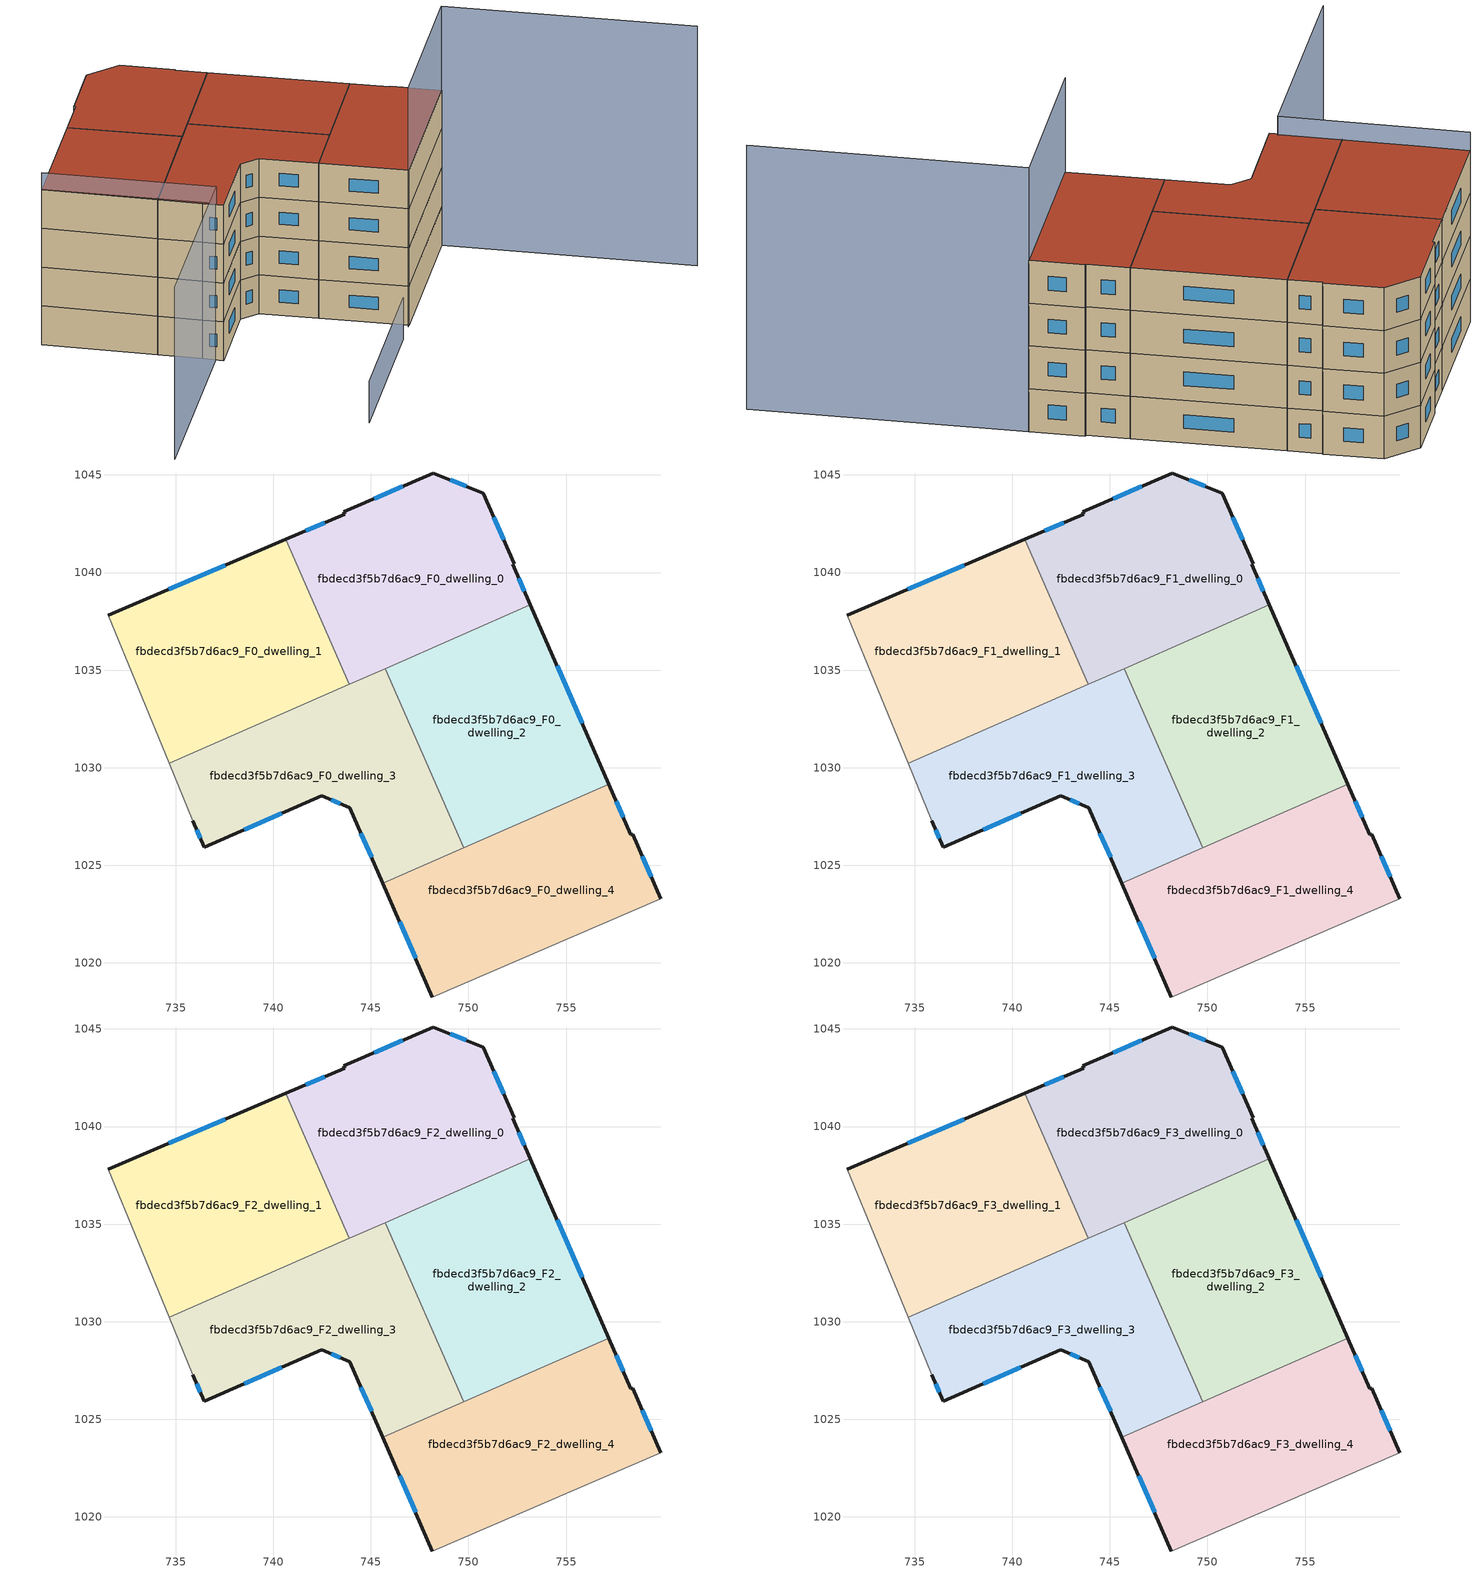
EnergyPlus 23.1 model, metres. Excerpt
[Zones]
fbdecd3f5b7d6ac9_F0_dwelling_0
 floor ground (EU_floor_Construction): 750.77,1044.05 752.34,1040.46 752.26,1040.42 753.17,1038.34 743.89,1034.27 740.63,1041.71 743.65,1043 743.6,1043.12 748.19,1045.1 z0
 wall outside (EU_wall_Construction): 753.17,1038.34 752.26,1040.42 752.34,1040.46 750.77,1044.05 748.19,1045.1 743.6,1043.12 743.65,1043 740.63,1041.71 z0:3
 wall to fbdecd3f5b7d6ac9_F0_dwelling_1 (EU_wall_Construction): 740.63,1041.71 743.89,1034.27 z0:3
 wall to fbdecd3f5b7d6ac9_F0_dwelling_2 (EU_wall_Construction): 745.73,1035.08 753.17,1038.34 z0:3
 wall to fbdecd3f5b7d6ac9_F0_dwelling_3 (EU_wall_Construction): 743.89,1034.27 745.73,1035.08 z0:3
 window (EU_Window_Construction): 742.62,1042.56 741.66,1042.14 / 746.63,1044.43 745.16,1043.79 / 749.89,1044.41 749.07,1044.75 / 751.8,1041.69 751.3,1042.83 / 752.86,1039.05 752.57,1039.71 z1.02:1.98
fbdecd3f5b7d6ac9_F0_dwelling_1
 floor ground (EU_floor_Construction): 740.63,1041.71 743.89,1034.27 734.67,1030.23 731.55,1037.82 z0
 wall outside (EU_wall_Construction): 740.63,1041.71 731.55,1037.82 z0:3
 wall adiabatic (EU_wall_Construction): 731.55,1037.82 734.67,1030.23 z0:3
 wall to fbdecd3f5b7d6ac9_F0_dwelling_3 (EU_wall_Construction): 734.67,1030.23 743.89,1034.27 z0:3
 window (EU_Window_Construction): 737.54,1040.38 734.64,1039.14 z1.02:1.98
fbdecd3f5b7d6ac9_F0_dwelling_2
 floor ground (EU_floor_Construction): 753.17,1038.34 757.19,1029.16 749.75,1025.9 745.73,1035.08 z0
 wall outside (EU_wall_Construction): 757.19,1029.16 753.17,1038.34 z0:3
 wall to fbdecd3f5b7d6ac9_F0_dwelling_3 (EU_wall_Construction): 745.73,1035.08 749.75,1025.9 z0:3
 wall to fbdecd3f5b7d6ac9_F0_dwelling_4 (EU_wall_Construction): 749.75,1025.9 757.19,1029.16 z0:3
 window (EU_Window_Construction): 755.82,1032.29 754.54,1035.22 z1.02:1.98
fbdecd3f5b7d6ac9_F0_dwelling_3
 floor ground (EU_floor_Construction): 745.73,1035.08 749.75,1025.9 745.61,1024.09 743.92,1027.95 742.48,1028.55 736.45,1025.92 735.88,1027.29 734.67,1030.23 z0
 wall outside (EU_wall_Construction): 735.88,1027.29 736.45,1025.92 742.48,1028.55 743.92,1027.95 745.61,1024.09 z0:3
 wall adiabatic (EU_wall_Construction): 734.67,1030.23 735.88,1027.29 z0:3
 wall to fbdecd3f5b7d6ac9_F0_dwelling_4 (EU_wall_Construction): 745.61,1024.09 749.75,1025.9 z0:3
 window (EU_Window_Construction): 738.5,1026.82 740.43,1027.66 / 736.08,1026.82 736.26,1026.39 / 744.49,1026.63 745.03,1025.4 / 742.97,1028.35 743.43,1028.15 z1.02:1.98
fbdecd3f5b7d6ac9_F0_dwelling_4
 floor ground (EU_floor_Construction): 757.19,1029.16 758.32,1026.57 758.42,1026.6 759.85,1023.29 748.16,1018.25 745.61,1024.09 z0
 wall outside (EU_wall_Construction): 745.61,1024.09 748.16,1018.25 / 759.85,1023.29 758.42,1026.6 758.32,1026.57 757.19,1029.16 z0:3
 wall adiabatic (EU_wall_Construction): 748.16,1018.25 759.85,1023.29 z0:3
 window (EU_Window_Construction): 746.47,1022.1 747.29,1020.24 / 757.93,1027.45 757.57,1028.28 / 759.36,1024.41 758.9,1025.47 z1.02:1.98
fbdecd3f5b7d6ac9_F1_dwelling_0
 floor to fbdecd3f5b7d6ac9_F0_dwelling_0 (EU_floor_Construction): 750.77,1044.05 752.34,1040.46 752.26,1040.42 753.17,1038.34 743.89,1034.27 740.63,1041.71 743.65,1043 743.6,1043.12 748.19,1045.1 z3
 wall outside (EU_wall_Construction): 753.17,1038.34 752.26,1040.42 752.34,1040.46 750.77,1044.05 748.19,1045.1 743.6,1043.12 743.65,1043 740.63,1041.71 z3:6
 wall to fbdecd3f5b7d6ac9_F1_dwelling_1 (EU_wall_Construction): 740.63,1041.71 743.89,1034.27 z3:6
 wall to fbdecd3f5b7d6ac9_F1_dwelling_2 (EU_wall_Construction): 745.73,1035.08 753.17,1038.34 z3:6
 wall to fbdecd3f5b7d6ac9_F1_dwelling_3 (EU_wall_Construction): 743.89,1034.27 745.73,1035.08 z3:6
 window (EU_Window_Construction): 742.62,1042.56 741.66,1042.14 / 746.63,1044.43 745.16,1043.79 / 749.89,1044.41 749.07,1044.75 / 751.8,1041.69 751.3,1042.83 / 752.86,1039.05 752.57,1039.71 z4.02:4.98
fbdecd3f5b7d6ac9_F1_dwelling_1
 floor to fbdecd3f5b7d6ac9_F0_dwelling_1 (EU_floor_Construction): 740.63,1041.71 743.89,1034.27 734.67,1030.23 731.55,1037.82 z3
 wall outside (EU_wall_Construction): 740.63,1041.71 731.55,1037.82 z3:6
 wall adiabatic (EU_wall_Construction): 731.55,1037.82 734.67,1030.23 z3:6
 wall to fbdecd3f5b7d6ac9_F1_dwelling_3 (EU_wall_Construction): 734.67,1030.23 743.89,1034.27 z3:6
 window (EU_Window_Construction): 737.54,1040.38 734.64,1039.14 z4.02:4.98
fbdecd3f5b7d6ac9_F1_dwelling_2
 floor to fbdecd3f5b7d6ac9_F0_dwelling_2 (EU_floor_Construction): 753.17,1038.34 757.19,1029.16 749.75,1025.9 745.73,1035.08 z3
 wall outside (EU_wall_Construction): 757.19,1029.16 753.17,1038.34 z3:6
 wall to fbdecd3f5b7d6ac9_F1_dwelling_3 (EU_wall_Construction): 745.73,1035.08 749.75,1025.9 z3:6
 wall to fbdecd3f5b7d6ac9_F1_dwelling_4 (EU_wall_Construction): 749.75,1025.9 757.19,1029.16 z3:6
 window (EU_Window_Construction): 755.82,1032.29 754.54,1035.22 z4.02:4.98
fbdecd3f5b7d6ac9_F1_dwelling_3
 floor to fbdecd3f5b7d6ac9_F0_dwelling_3 (EU_floor_Construction): 745.73,1035.08 749.75,1025.9 745.61,1024.09 743.92,1027.95 742.48,1028.55 736.45,1025.92 735.88,1027.29 734.67,1030.23 z3
 wall outside (EU_wall_Construction): 735.88,1027.29 736.45,1025.92 742.48,1028.55 743.92,1027.95 745.61,1024.09 z3:6
 wall adiabatic (EU_wall_Construction): 734.67,1030.23 735.88,1027.29 z3:6
 wall to fbdecd3f5b7d6ac9_F1_dwelling_4 (EU_wall_Construction): 745.61,1024.09 749.75,1025.9 z3:6
 window (EU_Window_Construction): 738.5,1026.82 740.43,1027.66 / 736.08,1026.82 736.26,1026.39 / 744.49,1026.63 745.03,1025.4 / 742.97,1028.35 743.43,1028.15 z4.02:4.98
fbdecd3f5b7d6ac9_F1_dwelling_4
 floor to fbdecd3f5b7d6ac9_F0_dwelling_4 (EU_floor_Construction): 757.19,1029.16 758.32,1026.57 758.42,1026.6 759.85,1023.29 748.16,1018.25 745.61,1024.09 z3
 wall outside (EU_wall_Construction): 745.61,1024.09 748.16,1018.25 / 759.85,1023.29 758.42,1026.6 758.32,1026.57 757.19,1029.16 z3:6
 wall adiabatic (EU_wall_Construction): 748.16,1018.25 759.85,1023.29 z3:6
 window (EU_Window_Construction): 746.47,1022.1 747.29,1020.24 / 757.93,1027.45 757.57,1028.28 / 759.36,1024.41 758.9,1025.47 z4.02:4.98
fbdecd3f5b7d6ac9_F2_dwelling_0
 floor to fbdecd3f5b7d6ac9_F1_dwelling_0 (EU_floor_Construction): 750.77,1044.05 752.34,1040.46 752.26,1040.42 753.17,1038.34 743.89,1034.27 740.63,1041.71 743.65,1043 743.6,1043.12 748.19,1045.1 z6
 wall outside (EU_wall_Construction): 753.17,1038.34 752.26,1040.42 752.34,1040.46 750.77,1044.05 748.19,1045.1 743.6,1043.12 743.65,1043 740.63,1041.71 z6:9
 wall to fbdecd3f5b7d6ac9_F2_dwelling_1 (EU_wall_Construction): 740.63,1041.71 743.89,1034.27 z6:9
 wall to fbdecd3f5b7d6ac9_F2_dwelling_2 (EU_wall_Construction): 745.73,1035.08 753.17,1038.34 z6:9
 wall to fbdecd3f5b7d6ac9_F2_dwelling_3 (EU_wall_Construction): 743.89,1034.27 745.73,1035.08 z6:9
 window (EU_Window_Construction): 742.62,1042.56 741.66,1042.14 / 746.63,1044.43 745.16,1043.79 / 749.89,1044.41 749.07,1044.75 / 751.8,1041.69 751.3,1042.83 / 752.86,1039.05 752.57,1039.71 z7.02:7.98
fbdecd3f5b7d6ac9_F2_dwelling_1
 floor to fbdecd3f5b7d6ac9_F1_dwelling_1 (EU_floor_Construction): 740.63,1041.71 743.89,1034.27 734.67,1030.23 731.55,1037.82 z6
 wall outside (EU_wall_Construction): 740.63,1041.71 731.55,1037.82 z6:9
 wall adiabatic (EU_wall_Construction): 731.55,1037.82 734.67,1030.23 z6:9
 wall to fbdecd3f5b7d6ac9_F2_dwelling_3 (EU_wall_Construction): 734.67,1030.23 743.89,1034.27 z6:9
 window (EU_Window_Construction): 737.54,1040.38 734.64,1039.14 z7.02:7.98
fbdecd3f5b7d6ac9_F2_dwelling_2
 floor to fbdecd3f5b7d6ac9_F1_dwelling_2 (EU_floor_Construction): 753.17,1038.34 757.19,1029.16 749.75,1025.9 745.73,1035.08 z6
 wall outside (EU_wall_Construction): 757.19,1029.16 753.17,1038.34 z6:9
 wall to fbdecd3f5b7d6ac9_F2_dwelling_3 (EU_wall_Construction): 745.73,1035.08 749.75,1025.9 z6:9
 wall to fbdecd3f5b7d6ac9_F2_dwelling_4 (EU_wall_Construction): 749.75,1025.9 757.19,1029.16 z6:9
 window (EU_Window_Construction): 755.82,1032.29 754.54,1035.22 z7.02:7.98
fbdecd3f5b7d6ac9_F2_dwelling_3
 floor to fbdecd3f5b7d6ac9_F1_dwelling_3 (EU_floor_Construction): 745.73,1035.08 749.75,1025.9 745.61,1024.09 743.92,1027.95 742.48,1028.55 736.45,1025.92 735.88,1027.29 734.67,1030.23 z6
 wall outside (EU_wall_Construction): 735.88,1027.29 736.45,1025.92 742.48,1028.55 743.92,1027.95 745.61,1024.09 z6:9
 wall adiabatic (EU_wall_Construction): 734.67,1030.23 735.88,1027.29 z6:9
 wall to fbdecd3f5b7d6ac9_F2_dwelling_4 (EU_wall_Construction): 745.61,1024.09 749.75,1025.9 z6:9
 window (EU_Window_Construction): 738.5,1026.82 740.43,1027.66 / 736.08,1026.82 736.26,1026.39 / 744.49,1026.63 745.03,1025.4 / 742.97,1028.35 743.43,1028.15 z7.02:7.98
fbdecd3f5b7d6ac9_F2_dwelling_4
 floor to fbdecd3f5b7d6ac9_F1_dwelling_4 (EU_floor_Construction): 757.19,1029.16 758.32,1026.57 758.42,1026.6 759.85,1023.29 748.16,1018.25 745.61,1024.09 z6
 wall outside (EU_wall_Construction): 745.61,1024.09 748.16,1018.25 / 759.85,1023.29 758.42,1026.6 758.32,1026.57 757.19,1029.16 z6:9
 wall adiabatic (EU_wall_Construction): 748.16,1018.25 759.85,1023.29 z6:9
 window (EU_Window_Construction): 746.47,1022.1 747.29,1020.24 / 757.93,1027.45 757.57,1028.28 / 759.36,1024.41 758.9,1025.47 z7.02:7.98
fbdecd3f5b7d6ac9_F3_dwelling_0
 floor to fbdecd3f5b7d6ac9_F2_dwelling_0 (EU_floor_Construction): 750.77,1044.05 752.34,1040.46 752.26,1040.42 753.17,1038.34 743.89,1034.27 740.63,1041.71 743.65,1043 743.6,1043.12 748.19,1045.1 z9
 wall outside (EU_wall_Construction): 753.17,1038.34 752.26,1040.42 752.34,1040.46 750.77,1044.05 748.19,1045.1 743.6,1043.12 743.65,1043 740.63,1041.71 z9:12
 wall to fbdecd3f5b7d6ac9_F3_dwelling_1 (EU_wall_Construction): 740.63,1041.71 743.89,1034.27 z9:12
 wall to fbdecd3f5b7d6ac9_F3_dwelling_2 (EU_wall_Construction): 745.73,1035.08 753.17,1038.34 z9:12
 wall to fbdecd3f5b7d6ac9_F3_dwelling_3 (EU_wall_Construction): 743.89,1034.27 745.73,1035.08 z9:12
 window (EU_Window_Construction): 742.62,1042.56 741.66,1042.14 / 746.63,1044.43 745.16,1043.79 / 749.89,1044.41 749.07,1044.75 / 751.8,1041.69 751.3,1042.83 / 752.86,1039.05 752.57,1039.71 z10.02:10.98
 roof outside (EU_roof_Construction): 753.17,1038.34 752.26,1040.42 752.34,1040.46 750.77,1044.05 748.19,1045.1 743.6,1043.12 743.65,1043 740.63,1041.71 743.89,1034.27 z12
fbdecd3f5b7d6ac9_F3_dwelling_1
 floor to fbdecd3f5b7d6ac9_F2_dwelling_1 (EU_floor_Construction): 740.63,1041.71 743.89,1034.27 734.67,1030.23 731.55,1037.82 z9
 wall outside (EU_wall_Construction): 740.63,1041.71 731.55,1037.82 z9:12
 wall adiabatic (EU_wall_Construction): 731.55,1037.82 734.67,1030.23 z9:12
 wall to fbdecd3f5b7d6ac9_F3_dwelling_3 (EU_wall_Construction): 734.67,1030.23 743.89,1034.27 z9:12
 window (EU_Window_Construction): 737.54,1040.38 734.64,1039.14 z10.02:10.98
 roof outside (EU_roof_Construction): 743.89,1034.27 740.63,1041.71 731.55,1037.82 734.67,1030.23 z12
fbdecd3f5b7d6ac9_F3_dwelling_2
 floor to fbdecd3f5b7d6ac9_F2_dwelling_2 (EU_floor_Construction): 753.17,1038.34 757.19,1029.16 749.75,1025.9 745.73,1035.08 z9
 wall outside (EU_wall_Construction): 757.19,1029.16 753.17,1038.34 z9:12
 wall to fbdecd3f5b7d6ac9_F3_dwelling_3 (EU_wall_Construction): 745.73,1035.08 749.75,1025.9 z9:12
 wall to fbdecd3f5b7d6ac9_F3_dwelling_4 (EU_wall_Construction): 749.75,1025.9 757.19,1029.16 z9:12
 window (EU_Window_Construction): 755.82,1032.29 754.54,1035.22 z10.02:10.98
 roof outside (EU_roof_Construction): 757.19,1029.16 753.17,1038.34 745.73,1035.08 749.75,1025.9 z12
fbdecd3f5b7d6ac9_F3_dwelling_3
 floor to fbdecd3f5b7d6ac9_F2_dwelling_3 (EU_floor_Construction): 745.73,1035.08 749.75,1025.9 745.61,1024.09 743.92,1027.95 742.48,1028.55 736.45,1025.92 735.88,1027.29 734.67,1030.23 z9
 wall outside (EU_wall_Construction): 735.88,1027.29 736.45,1025.92 742.48,1028.55 743.92,1027.95 745.61,1024.09 z9:12
 wall adiabatic (EU_wall_Construction): 734.67,1030.23 735.88,1027.29 z9:12
 wall to fbdecd3f5b7d6ac9_F3_dwelling_4 (EU_wall_Construction): 745.61,1024.09 749.75,1025.9 z9:12
 window (EU_Window_Construction): 738.5,1026.82 740.43,1027.66 / 736.08,1026.82 736.26,1026.39 / 744.49,1026.63 745.03,1025.4 / 742.97,1028.35 743.43,1028.15 z10.02:10.98
 roof outside (EU_roof_Construction): 749.75,1025.9 745.73,1035.08 734.67,1030.23 735.88,1027.29 736.45,1025.92 742.48,1028.55 743.92,1027.95 745.61,1024.09 z12
fbdecd3f5b7d6ac9_F3_dwelling_4
 floor to fbdecd3f5b7d6ac9_F2_dwelling_4 (EU_floor_Construction): 757.19,1029.16 758.32,1026.57 758.42,1026.6 759.85,1023.29 748.16,1018.25 745.61,1024.09 z9
 wall outside (EU_wall_Construction): 745.61,1024.09 748.16,1018.25 / 759.85,1023.29 758.42,1026.6 758.32,1026.57 757.19,1029.16 z9:12
 wall adiabatic (EU_wall_Construction): 748.16,1018.25 759.85,1023.29 z9:12
 window (EU_Window_Construction): 746.47,1022.1 747.29,1020.24 / 757.93,1027.45 757.57,1028.28 / 759.36,1024.41 758.9,1025.47 z10.02:10.98
 roof outside (EU_roof_Construction): 759.85,1023.29 758.42,1026.6 758.32,1026.57 757.19,1029.16 745.61,1024.09 748.16,1018.25 z12
shading: 733.93,1012.14 746.11,1017.39 z0:3.2; 747.94,1018.16 759.85,1023.3 / 759.85,1023.3 767,1006.74 z0:18.5; 731.55,1037.82 736.38,1026.51 / 736.38,1026.51 721.72,1020.25 z0:13.3
[Building]
EU S2 Campaign: North Axis=0; Terrain=City; Solar Distribution=FullExterior
[Site:Location]
Vienna: Latitude=48; Longitude=16.5; Time Zone=1; Elevation=183
[SizingPeriod:WeatherFileDays]
AnnualSizingPeriod: Begin Month=1; Begin Day of Month=1; End Month=12; End Day of Month=31; Day of Week for Start Day=Monday; Use Weather File Daylight Saving Period=No; Use Weather File Rain and Snow Indicators=No
[MATERIAL]
EU_InternalMass_Material: Roughness=MediumRough; Thickness=0.1; Conductivity=1; Density=1800; Specific Heat=900; Thermal Absorptance=0.9; Solar Absorptance=0.7; Visible Absorptance=0.7
[MATERIAL:NOMASS] Roughness=MediumRough; Thermal Absorptance=0.9; Solar Absorptance=0.7; Visible Absorptance=0.7
Name | Thermal Resistance
EU_wall_NoMass | 0.942466
EU_roof_NoMass | 0.551687
EU_floor_NoMass | 0.66527
[WINDOWMATERIAL:SIMPLEGLAZINGSYSTEM]
EU_Window_SimpleGlazing: UFactor=2.03367; Solar Heat Gain Coefficient=0.65; Visible Transmittance=0.65
[CONSTRUCTION]
EU_wall_Construction: EU_wall_NoMass
EU_roof_Construction: EU_roof_NoMass
EU_floor_Construction: EU_floor_NoMass
EU_Window_Construction: EU_Window_SimpleGlazing
EU_InternalMass_Construction: EU_InternalMass_Material
[ZONE] Type=1; Multiplier=1; Ceiling Height=autocalculate; Floor Area=autocalculate; Part of Total Floor Area=Yes
Name | Volume
fbdecd3f5b7d6ac9_F0_dwelling_0 | 244.143
fbdecd3f5b7d6ac9_F1_dwelling_0; fbdecd3f5b7d6ac9_F2_dwelling_0; fbdecd3f5b7d6ac9_F3_dwelling_0 | 244.145
fbdecd3f5b7d6ac9_F0_dwelling_1; fbdecd3f5b7d6ac9_F1_dwelling_1; fbdecd3f5b7d6ac9_F2_dwelling_1; fbdecd3f5b7d6ac9_F3_dwelling_1 | 244.181
fbdecd3f5b7d6ac9_F0_dwelling_2 | 244.124
fbdecd3f5b7d6ac9_F1_dwelling_2; fbdecd3f5b7d6ac9_F2_dwelling_2; fbdecd3f5b7d6ac9_F3_dwelling_2 | 244.125
fbdecd3f5b7d6ac9_F0_dwelling_3 | 244.133
fbdecd3f5b7d6ac9_F1_dwelling_3; fbdecd3f5b7d6ac9_F2_dwelling_3; fbdecd3f5b7d6ac9_F3_dwelling_3 | 244.135
fbdecd3f5b7d6ac9_F0_dwelling_4; fbdecd3f5b7d6ac9_F1_dwelling_4; fbdecd3f5b7d6ac9_F2_dwelling_4; fbdecd3f5b7d6ac9_F3_dwelling_4 | 244.144
[INTERNALMASS] Construction=EU_InternalMass_Construction
Name | Zone or ZoneList | Surface Area
fbdecd3f5b7d6ac9_F0_dwelling_0_EU_InternalMass | fbdecd3f5b7d6ac9_F0_dwelling_0 | 81.3811
fbdecd3f5b7d6ac9_F0_dwelling_1_EU_InternalMass | fbdecd3f5b7d6ac9_F0_dwelling_1 | 81.3931
fbdecd3f5b7d6ac9_F0_dwelling_2_EU_InternalMass | fbdecd3f5b7d6ac9_F0_dwelling_2 | 81.3734
fbdecd3f5b7d6ac9_F0_dwelling_3_EU_InternalMass | fbdecd3f5b7d6ac9_F0_dwelling_3 | 81.3778
fbdecd3f5b7d6ac9_F0_dwelling_4_EU_InternalMass | fbdecd3f5b7d6ac9_F0_dwelling_4 | 81.3812
fbdecd3f5b7d6ac9_F1_dwelling_0_EU_InternalMass | fbdecd3f5b7d6ac9_F1_dwelling_0 | 81.3811
fbdecd3f5b7d6ac9_F1_dwelling_1_EU_InternalMass | fbdecd3f5b7d6ac9_F1_dwelling_1 | 81.3931
fbdecd3f5b7d6ac9_F1_dwelling_2_EU_InternalMass | fbdecd3f5b7d6ac9_F1_dwelling_2 | 81.3734
fbdecd3f5b7d6ac9_F1_dwelling_3_EU_InternalMass | fbdecd3f5b7d6ac9_F1_dwelling_3 | 81.3778
fbdecd3f5b7d6ac9_F1_dwelling_4_EU_InternalMass | fbdecd3f5b7d6ac9_F1_dwelling_4 | 81.3812
fbdecd3f5b7d6ac9_F2_dwelling_0_EU_InternalMass | fbdecd3f5b7d6ac9_F2_dwelling_0 | 81.3811
fbdecd3f5b7d6ac9_F2_dwelling_1_EU_InternalMass | fbdecd3f5b7d6ac9_F2_dwelling_1 | 81.3931
fbdecd3f5b7d6ac9_F2_dwelling_2_EU_InternalMass | fbdecd3f5b7d6ac9_F2_dwelling_2 | 81.3734
fbdecd3f5b7d6ac9_F2_dwelling_3_EU_InternalMass | fbdecd3f5b7d6ac9_F2_dwelling_3 | 81.3778
fbdecd3f5b7d6ac9_F2_dwelling_4_EU_InternalMass | fbdecd3f5b7d6ac9_F2_dwelling_4 | 81.3812
fbdecd3f5b7d6ac9_F3_dwelling_0_EU_InternalMass | fbdecd3f5b7d6ac9_F3_dwelling_0 | 81.3811
fbdecd3f5b7d6ac9_F3_dwelling_1_EU_InternalMass | fbdecd3f5b7d6ac9_F3_dwelling_1 | 81.3931
fbdecd3f5b7d6ac9_F3_dwelling_2_EU_InternalMass | fbdecd3f5b7d6ac9_F3_dwelling_2 | 81.3734
fbdecd3f5b7d6ac9_F3_dwelling_3_EU_InternalMass | fbdecd3f5b7d6ac9_F3_dwelling_3 | 81.3778
fbdecd3f5b7d6ac9_F3_dwelling_4_EU_InternalMass | fbdecd3f5b7d6ac9_F3_dwelling_4 | 81.3812
[OTHEREQUIPMENT] Fuel Type=Electricity; Design Level Calculation Method=Watts/Area; Power per Zone Floor Area=1; Fraction Latent=0; Fraction Radiant=0; Fraction Lost=0; Carbon Dioxide Generation Rate=0; EndUse Subcategory=EU_Step8_InternalGains
Name | Zone or ZoneList or Space or SpaceList | Schedule
EU_Step8_InternalGain_fbdecd3f5b7d6ac9_F0_dwelling_0_f000 | fbdecd3f5b7d6ac9_F0_dwelling_0 | EU_Step8_GainSchedule_fbdecd3f5b7d6ac9_F0_dwelling_0_f000
EU_Step8_InternalGain_fbdecd3f5b7d6ac9_F0_dwelling_1_f000 | fbdecd3f5b7d6ac9_F0_dwelling_1 | EU_Step8_GainSchedule_fbdecd3f5b7d6ac9_F0_dwelling_1_f000
EU_Step8_InternalGain_fbdecd3f5b7d6ac9_F0_dwelling_2_f000 | fbdecd3f5b7d6ac9_F0_dwelling_2 | EU_Step8_GainSchedule_fbdecd3f5b7d6ac9_F0_dwelling_2_f000
EU_Step8_InternalGain_fbdecd3f5b7d6ac9_F0_dwelling_3_f000 | fbdecd3f5b7d6ac9_F0_dwelling_3 | EU_Step8_GainSchedule_fbdecd3f5b7d6ac9_F0_dwelling_3_f000
EU_Step8_InternalGain_fbdecd3f5b7d6ac9_F0_dwelling_4_f000 | fbdecd3f5b7d6ac9_F0_dwelling_4 | EU_Step8_GainSchedule_fbdecd3f5b7d6ac9_F0_dwelling_4_f000
EU_Step8_InternalGain_fbdecd3f5b7d6ac9_F1_dwelling_0_f000 | fbdecd3f5b7d6ac9_F1_dwelling_0 | EU_Step8_GainSchedule_fbdecd3f5b7d6ac9_F1_dwelling_0_f000
EU_Step8_InternalGain_fbdecd3f5b7d6ac9_F1_dwelling_1_f000 | fbdecd3f5b7d6ac9_F1_dwelling_1 | EU_Step8_GainSchedule_fbdecd3f5b7d6ac9_F1_dwelling_1_f000
EU_Step8_InternalGain_fbdecd3f5b7d6ac9_F1_dwelling_2_f000 | fbdecd3f5b7d6ac9_F1_dwelling_2 | EU_Step8_GainSchedule_fbdecd3f5b7d6ac9_F1_dwelling_2_f000
EU_Step8_InternalGain_fbdecd3f5b7d6ac9_F1_dwelling_3_f000 | fbdecd3f5b7d6ac9_F1_dwelling_3 | EU_Step8_GainSchedule_fbdecd3f5b7d6ac9_F1_dwelling_3_f000
EU_Step8_InternalGain_fbdecd3f5b7d6ac9_F1_dwelling_4_f000 | fbdecd3f5b7d6ac9_F1_dwelling_4 | EU_Step8_GainSchedule_fbdecd3f5b7d6ac9_F1_dwelling_4_f000
EU_Step8_InternalGain_fbdecd3f5b7d6ac9_F2_dwelling_0_f000 | fbdecd3f5b7d6ac9_F2_dwelling_0 | EU_Step8_GainSchedule_fbdecd3f5b7d6ac9_F2_dwelling_0_f000
EU_Step8_InternalGain_fbdecd3f5b7d6ac9_F2_dwelling_1_f000 | fbdecd3f5b7d6ac9_F2_dwelling_1 | EU_Step8_GainSchedule_fbdecd3f5b7d6ac9_F2_dwelling_1_f000
EU_Step8_InternalGain_fbdecd3f5b7d6ac9_F2_dwelling_2_f000 | fbdecd3f5b7d6ac9_F2_dwelling_2 | EU_Step8_GainSchedule_fbdecd3f5b7d6ac9_F2_dwelling_2_f000
EU_Step8_InternalGain_fbdecd3f5b7d6ac9_F2_dwelling_3_f000 | fbdecd3f5b7d6ac9_F2_dwelling_3 | EU_Step8_GainSchedule_fbdecd3f5b7d6ac9_F2_dwelling_3_f000
EU_Step8_InternalGain_fbdecd3f5b7d6ac9_F2_dwelling_4_f000 | fbdecd3f5b7d6ac9_F2_dwelling_4 | EU_Step8_GainSchedule_fbdecd3f5b7d6ac9_F2_dwelling_4_f000
EU_Step8_InternalGain_fbdecd3f5b7d6ac9_F3_dwelling_0_f000 | fbdecd3f5b7d6ac9_F3_dwelling_0 | EU_Step8_GainSchedule_fbdecd3f5b7d6ac9_F3_dwelling_0_f000
EU_Step8_InternalGain_fbdecd3f5b7d6ac9_F3_dwelling_1_f000 | fbdecd3f5b7d6ac9_F3_dwelling_1 | EU_Step8_GainSchedule_fbdecd3f5b7d6ac9_F3_dwelling_1_f000
EU_Step8_InternalGain_fbdecd3f5b7d6ac9_F3_dwelling_2_f000 | fbdecd3f5b7d6ac9_F3_dwelling_2 | EU_Step8_GainSchedule_fbdecd3f5b7d6ac9_F3_dwelling_2_f000
EU_Step8_InternalGain_fbdecd3f5b7d6ac9_F3_dwelling_3_f000 | fbdecd3f5b7d6ac9_F3_dwelling_3 | EU_Step8_GainSchedule_fbdecd3f5b7d6ac9_F3_dwelling_3_f000
EU_Step8_InternalGain_fbdecd3f5b7d6ac9_F3_dwelling_4_f000 | fbdecd3f5b7d6ac9_F3_dwelling_4 | EU_Step8_GainSchedule_fbdecd3f5b7d6ac9_F3_dwelling_4_f000
[ZONEVENTILATION:DESIGNFLOWRATE] Schedule=EU_AlwaysOn; Design Flow Rate Calculation Method=AirChanges/Hour; Air Changes per Hour=0.530523; Ventilation Type=Natural; Fan Pressure Rise=0; Fan Total Efficiency=1; Constant Term Coefficient=1; Temperature Term Coefficient=0; Velocity Term Coefficient=0; Velocity Squared Term Coefficient=0; Minimum Indoor Temperature=-100; Maximum Indoor Temperature=100; Delta Temperature=-100; Minimum Outdoor Temperature=-100; Maximum Outdoor Temperature=100; Maximum Wind Speed=40
Name | Zone or ZoneList or Space or SpaceList
EU_ConstantAir_fbdecd3f5b7d6ac9_F0_dwelling_0 | fbdecd3f5b7d6ac9_F0_dwelling_0
EU_ConstantAir_fbdecd3f5b7d6ac9_F0_dwelling_1 | fbdecd3f5b7d6ac9_F0_dwelling_1
EU_ConstantAir_fbdecd3f5b7d6ac9_F0_dwelling_2 | fbdecd3f5b7d6ac9_F0_dwelling_2
EU_ConstantAir_fbdecd3f5b7d6ac9_F0_dwelling_3 | fbdecd3f5b7d6ac9_F0_dwelling_3
EU_ConstantAir_fbdecd3f5b7d6ac9_F0_dwelling_4 | fbdecd3f5b7d6ac9_F0_dwelling_4
EU_ConstantAir_fbdecd3f5b7d6ac9_F1_dwelling_0 | fbdecd3f5b7d6ac9_F1_dwelling_0
EU_ConstantAir_fbdecd3f5b7d6ac9_F1_dwelling_1 | fbdecd3f5b7d6ac9_F1_dwelling_1
EU_ConstantAir_fbdecd3f5b7d6ac9_F1_dwelling_2 | fbdecd3f5b7d6ac9_F1_dwelling_2
EU_ConstantAir_fbdecd3f5b7d6ac9_F1_dwelling_3 | fbdecd3f5b7d6ac9_F1_dwelling_3
EU_ConstantAir_fbdecd3f5b7d6ac9_F1_dwelling_4 | fbdecd3f5b7d6ac9_F1_dwelling_4
EU_ConstantAir_fbdecd3f5b7d6ac9_F2_dwelling_0 | fbdecd3f5b7d6ac9_F2_dwelling_0
EU_ConstantAir_fbdecd3f5b7d6ac9_F2_dwelling_1 | fbdecd3f5b7d6ac9_F2_dwelling_1
EU_ConstantAir_fbdecd3f5b7d6ac9_F2_dwelling_2 | fbdecd3f5b7d6ac9_F2_dwelling_2
EU_ConstantAir_fbdecd3f5b7d6ac9_F2_dwelling_3 | fbdecd3f5b7d6ac9_F2_dwelling_3
EU_ConstantAir_fbdecd3f5b7d6ac9_F2_dwelling_4 | fbdecd3f5b7d6ac9_F2_dwelling_4
EU_ConstantAir_fbdecd3f5b7d6ac9_F3_dwelling_0 | fbdecd3f5b7d6ac9_F3_dwelling_0
EU_ConstantAir_fbdecd3f5b7d6ac9_F3_dwelling_1 | fbdecd3f5b7d6ac9_F3_dwelling_1
EU_ConstantAir_fbdecd3f5b7d6ac9_F3_dwelling_2 | fbdecd3f5b7d6ac9_F3_dwelling_2
EU_ConstantAir_fbdecd3f5b7d6ac9_F3_dwelling_3 | fbdecd3f5b7d6ac9_F3_dwelling_3
EU_ConstantAir_fbdecd3f5b7d6ac9_F3_dwelling_4 | fbdecd3f5b7d6ac9_F3_dwelling_4
[HVACTEMPLATE:THERMOSTAT] Constant Heating Setpoint=20; Constant Cooling Setpoint=50
EU_HeatOnly_fbdecd3f5b7d6ac9_F0_dwelling_0; EU_HeatOnly_fbdecd3f5b7d6ac9_F0_dwelling_1; EU_HeatOnly_fbdecd3f5b7d6ac9_F0_dwelling_2; EU_HeatOnly_fbdecd3f5b7d6ac9_F0_dwelling_3; EU_HeatOnly_fbdecd3f5b7d6ac9_F0_dwelling_4; EU_HeatOnly_fbdecd3f5b7d6ac9_F1_dwelling_0; EU_HeatOnly_fbdecd3f5b7d6ac9_F1_dwelling_1; EU_HeatOnly_fbdecd3f5b7d6ac9_F1_dwelling_2; EU_HeatOnly_fbdecd3f5b7d6ac9_F1_dwelling_3; EU_HeatOnly_fbdecd3f5b7d6ac9_F1_dwelling_4; EU_HeatOnly_fbdecd3f5b7d6ac9_F2_dwelling_0; EU_HeatOnly_fbdecd3f5b7d6ac9_F2_dwelling_1; EU_HeatOnly_fbdecd3f5b7d6ac9_F2_dwelling_2; EU_HeatOnly_fbdecd3f5b7d6ac9_F2_dwelling_3; EU_HeatOnly_fbdecd3f5b7d6ac9_F2_dwelling_4; EU_HeatOnly_fbdecd3f5b7d6ac9_F3_dwelling_0; EU_HeatOnly_fbdecd3f5b7d6ac9_F3_dwelling_1; EU_HeatOnly_fbdecd3f5b7d6ac9_F3_dwelling_2; EU_HeatOnly_fbdecd3f5b7d6ac9_F3_dwelling_3; EU_HeatOnly_fbdecd3f5b7d6ac9_F3_dwelling_4
[HVACTEMPLATE:ZONE:IDEALLOADSAIRSYSTEM] System Availability Schedule=EU_AlwaysOn; Maximum Heating Supply Air Temperature=50; Minimum Cooling Supply Air Temperature=13; Maximum Heating Supply Air Humidity Ratio=0.0156; Minimum Cooling Supply Air Humidity Ratio=0.0077; Heating Limit=NoLimit; Cooling Limit=NoLimit; Heating Availability Schedule=EU_AlwaysOn; Cooling Availability Schedule=EU_CoolingOff; Dehumidification Control Type=ConstantSensibleHeatRatio; Cooling Sensible Heat Ratio=0.7; Dehumidification Setpoint=60; Humidification Control Type=None; Humidification Setpoint=30; Outdoor Air Method=None; Outdoor Air Flow Rate per Person=0.00944; Outdoor Air Flow Rate per Zone Floor Area=0; Outdoor Air Flow Rate per Zone=0; Demand Controlled Ventilation Type=None; Outdoor Air Economizer Type=NoEconomizer; Heat Recovery Type=None; Sensible Heat Recovery Effectiveness=0.7; Latent Heat Recovery Effectiveness=0.65
Name | Template Thermostat
fbdecd3f5b7d6ac9_F0_dwelling_0 | EU_HeatOnly_fbdecd3f5b7d6ac9_F0_dwelling_0
fbdecd3f5b7d6ac9_F0_dwelling_1 | EU_HeatOnly_fbdecd3f5b7d6ac9_F0_dwelling_1
fbdecd3f5b7d6ac9_F0_dwelling_2 | EU_HeatOnly_fbdecd3f5b7d6ac9_F0_dwelling_2
fbdecd3f5b7d6ac9_F0_dwelling_3 | EU_HeatOnly_fbdecd3f5b7d6ac9_F0_dwelling_3
fbdecd3f5b7d6ac9_F0_dwelling_4 | EU_HeatOnly_fbdecd3f5b7d6ac9_F0_dwelling_4
fbdecd3f5b7d6ac9_F1_dwelling_0 | EU_HeatOnly_fbdecd3f5b7d6ac9_F1_dwelling_0
fbdecd3f5b7d6ac9_F1_dwelling_1 | EU_HeatOnly_fbdecd3f5b7d6ac9_F1_dwelling_1
fbdecd3f5b7d6ac9_F1_dwelling_2 | EU_HeatOnly_fbdecd3f5b7d6ac9_F1_dwelling_2
fbdecd3f5b7d6ac9_F1_dwelling_3 | EU_HeatOnly_fbdecd3f5b7d6ac9_F1_dwelling_3
fbdecd3f5b7d6ac9_F1_dwelling_4 | EU_HeatOnly_fbdecd3f5b7d6ac9_F1_dwelling_4
fbdecd3f5b7d6ac9_F2_dwelling_0 | EU_HeatOnly_fbdecd3f5b7d6ac9_F2_dwelling_0
fbdecd3f5b7d6ac9_F2_dwelling_1 | EU_HeatOnly_fbdecd3f5b7d6ac9_F2_dwelling_1
fbdecd3f5b7d6ac9_F2_dwelling_2 | EU_HeatOnly_fbdecd3f5b7d6ac9_F2_dwelling_2
fbdecd3f5b7d6ac9_F2_dwelling_3 | EU_HeatOnly_fbdecd3f5b7d6ac9_F2_dwelling_3
fbdecd3f5b7d6ac9_F2_dwelling_4 | EU_HeatOnly_fbdecd3f5b7d6ac9_F2_dwelling_4
fbdecd3f5b7d6ac9_F3_dwelling_0 | EU_HeatOnly_fbdecd3f5b7d6ac9_F3_dwelling_0
fbdecd3f5b7d6ac9_F3_dwelling_1 | EU_HeatOnly_fbdecd3f5b7d6ac9_F3_dwelling_1
fbdecd3f5b7d6ac9_F3_dwelling_2 | EU_HeatOnly_fbdecd3f5b7d6ac9_F3_dwelling_2
fbdecd3f5b7d6ac9_F3_dwelling_3 | EU_HeatOnly_fbdecd3f5b7d6ac9_F3_dwelling_3
fbdecd3f5b7d6ac9_F3_dwelling_4 | EU_HeatOnly_fbdecd3f5b7d6ac9_F3_dwelling_4
[SIZING:ZONE] Zone Cooling Design Supply Air Temperature Input Method=SupplyAirTemperature; Zone Cooling Design Supply Air Temperature=13; Zone Heating Design Supply Air Temperature Input Method=SupplyAirTemperature; Zone Heating Design Supply Air Temperature=50; Zone Cooling Design Supply Air Humidity Ratio=0.008; Zone Heating Design Supply Air Humidity Ratio=0.008; Cooling Design Air Flow Method=DesignDay; Cooling Design Air Flow Rate=0; Cooling Minimum Air Flow per Zone Floor Area=0.000762; Cooling Minimum Air Flow=0; Cooling Minimum Air Flow Fraction=0.2; Heating Design Air Flow Method=DesignDay; Heating Design Air Flow Rate=0; Heating Maximum Air Flow per Zone Floor Area=0.002032; Heating Maximum Air Flow=0.141576; Heating Maximum Air Flow Fraction=0.3; Account for Dedicated Outdoor Air System=No; Dedicated Outdoor Air System Control Strategy=NeutralSupplyAir; Dedicated Outdoor Air Low Setpoint Temperature for Design=autosize; Dedicated Outdoor Air High Setpoint Temperature for Design=autosize; Zone Load Sizing Method=Sensible Load Only No Latent Load; Zone Latent Cooling Design Supply Air Humidity Ratio Input Method=HumidityRatioDifference; Zone Cooling Design Supply Air Humidity Ratio Difference=0.005; Zone Latent Heating Design Supply Air Humidity Ratio Input Method=HumidityRatioDifference; Zone Humidification Design Supply Air Humidity Ratio Difference=0.005
fbdecd3f5b7d6ac9_F0_dwelling_0; fbdecd3f5b7d6ac9_F0_dwelling_1; fbdecd3f5b7d6ac9_F0_dwelling_2; fbdecd3f5b7d6ac9_F0_dwelling_3; fbdecd3f5b7d6ac9_F0_dwelling_4; fbdecd3f5b7d6ac9_F1_dwelling_0; fbdecd3f5b7d6ac9_F1_dwelling_1; fbdecd3f5b7d6ac9_F1_dwelling_2; fbdecd3f5b7d6ac9_F1_dwelling_3; fbdecd3f5b7d6ac9_F1_dwelling_4; fbdecd3f5b7d6ac9_F2_dwelling_0; fbdecd3f5b7d6ac9_F2_dwelling_1; fbdecd3f5b7d6ac9_F2_dwelling_2; fbdecd3f5b7d6ac9_F2_dwelling_3; fbdecd3f5b7d6ac9_F2_dwelling_4; fbdecd3f5b7d6ac9_F3_dwelling_0; fbdecd3f5b7d6ac9_F3_dwelling_1; fbdecd3f5b7d6ac9_F3_dwelling_2; fbdecd3f5b7d6ac9_F3_dwelling_3; fbdecd3f5b7d6ac9_F3_dwelling_4
[SCHEDULE:CONSTANT]
Name | Hourly Value
EU_AlwaysOn | 1
EU_CoolingOff | 0
[SCHEDULE:FILE] Column Number=1; Rows to Skip at Top=0; Number of Hours of Data=8760; Column Separator=Comma; Interpolate to Timestep=No; Minutes per Item=60; Adjust Schedule for Daylight Savings=Yes
Name | File
EU_Step8_GainSchedule_fbdecd3f5b7d6ac9_F0_dwelling_0_f000 | ../../schedules/fbdecd3f5b7d6ac9/fbdecd3f5b7d6ac9_F0_dwelling_0_f000_gain.csv
EU_Step8_GainSchedule_fbdecd3f5b7d6ac9_F0_dwelling_1_f000 | ../../schedules/fbdecd3f5b7d6ac9/fbdecd3f5b7d6ac9_F0_dwelling_1_f000_gain.csv
EU_Step8_GainSchedule_fbdecd3f5b7d6ac9_F0_dwelling_2_f000 | ../../schedules/fbdecd3f5b7d6ac9/fbdecd3f5b7d6ac9_F0_dwelling_2_f000_gain.csv
EU_Step8_GainSchedule_fbdecd3f5b7d6ac9_F0_dwelling_3_f000 | ../../schedules/fbdecd3f5b7d6ac9/fbdecd3f5b7d6ac9_F0_dwelling_3_f000_gain.csv
EU_Step8_GainSchedule_fbdecd3f5b7d6ac9_F0_dwelling_4_f000 | ../../schedules/fbdecd3f5b7d6ac9/fbdecd3f5b7d6ac9_F0_dwelling_4_f000_gain.csv
EU_Step8_GainSchedule_fbdecd3f5b7d6ac9_F1_dwelling_0_f000 | ../../schedules/fbdecd3f5b7d6ac9/fbdecd3f5b7d6ac9_F1_dwelling_0_f000_gain.csv
EU_Step8_GainSchedule_fbdecd3f5b7d6ac9_F1_dwelling_1_f000 | ../../schedules/fbdecd3f5b7d6ac9/fbdecd3f5b7d6ac9_F1_dwelling_1_f000_gain.csv
EU_Step8_GainSchedule_fbdecd3f5b7d6ac9_F1_dwelling_2_f000 | ../../schedules/fbdecd3f5b7d6ac9/fbdecd3f5b7d6ac9_F1_dwelling_2_f000_gain.csv
EU_Step8_GainSchedule_fbdecd3f5b7d6ac9_F1_dwelling_3_f000 | ../../schedules/fbdecd3f5b7d6ac9/fbdecd3f5b7d6ac9_F1_dwelling_3_f000_gain.csv
EU_Step8_GainSchedule_fbdecd3f5b7d6ac9_F1_dwelling_4_f000 | ../../schedules/fbdecd3f5b7d6ac9/fbdecd3f5b7d6ac9_F1_dwelling_4_f000_gain.csv
EU_Step8_GainSchedule_fbdecd3f5b7d6ac9_F2_dwelling_0_f000 | ../../schedules/fbdecd3f5b7d6ac9/fbdecd3f5b7d6ac9_F2_dwelling_0_f000_gain.csv
EU_Step8_GainSchedule_fbdecd3f5b7d6ac9_F2_dwelling_1_f000 | ../../schedules/fbdecd3f5b7d6ac9/fbdecd3f5b7d6ac9_F2_dwelling_1_f000_gain.csv
EU_Step8_GainSchedule_fbdecd3f5b7d6ac9_F2_dwelling_2_f000 | ../../schedules/fbdecd3f5b7d6ac9/fbdecd3f5b7d6ac9_F2_dwelling_2_f000_gain.csv
EU_Step8_GainSchedule_fbdecd3f5b7d6ac9_F2_dwelling_3_f000 | ../../schedules/fbdecd3f5b7d6ac9/fbdecd3f5b7d6ac9_F2_dwelling_3_f000_gain.csv
EU_Step8_GainSchedule_fbdecd3f5b7d6ac9_F2_dwelling_4_f000 | ../../schedules/fbdecd3f5b7d6ac9/fbdecd3f5b7d6ac9_F2_dwelling_4_f000_gain.csv
EU_Step8_GainSchedule_fbdecd3f5b7d6ac9_F3_dwelling_0_f000 | ../../schedules/fbdecd3f5b7d6ac9/fbdecd3f5b7d6ac9_F3_dwelling_0_f000_gain.csv
EU_Step8_GainSchedule_fbdecd3f5b7d6ac9_F3_dwelling_1_f000 | ../../schedules/fbdecd3f5b7d6ac9/fbdecd3f5b7d6ac9_F3_dwelling_1_f000_gain.csv
EU_Step8_GainSchedule_fbdecd3f5b7d6ac9_F3_dwelling_2_f000 | ../../schedules/fbdecd3f5b7d6ac9/fbdecd3f5b7d6ac9_F3_dwelling_2_f000_gain.csv
EU_Step8_GainSchedule_fbdecd3f5b7d6ac9_F3_dwelling_3_f000 | ../../schedules/fbdecd3f5b7d6ac9/fbdecd3f5b7d6ac9_F3_dwelling_3_f000_gain.csv
EU_Step8_GainSchedule_fbdecd3f5b7d6ac9_F3_dwelling_4_f000 | ../../schedules/fbdecd3f5b7d6ac9/fbdecd3f5b7d6ac9_F3_dwelling_4_f000_gain.csv
